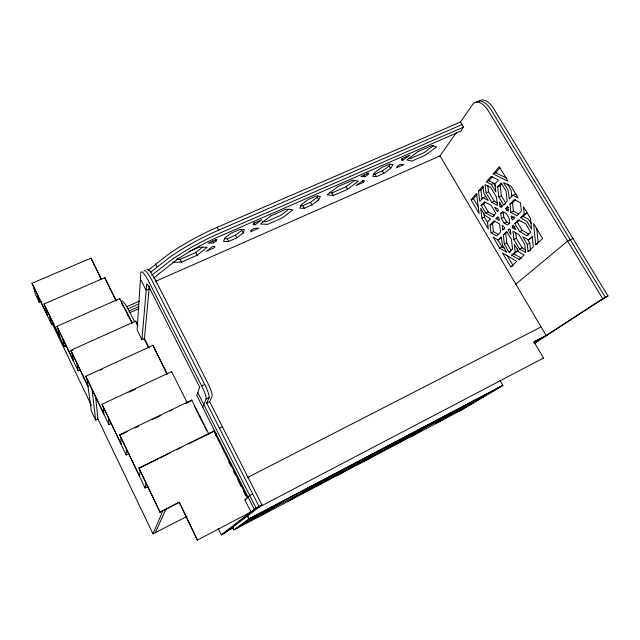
<?xml version="1.0" encoding="UTF-8"?>
<svg xmlns="http://www.w3.org/2000/svg" width="640" height="640" viewBox="0 0 640 640"><rect width="100%" height="100%" fill="white"/><g stroke="black" fill="none" stroke-linecap="round" stroke-linejoin="round"><path stroke-width="0.96" d="M119.744 299.36L119.744 298.576L56.904 326.32L78.088 370.832L80.568 369.704M208.768 433.832L191.792 400.056L119.624 434.784L145.064 488.024L147.92 486.592M120.88 443.984L120.96 438.08M128.968 453.704L126.216 455.048L126.48 449.52M135.688 321.84L135.728 321.088L70.784 350.32L88.048 386.656M121.376 301.784L121.44 301.328A22.68 2.952 65.4 0 1 130.064 312.632L134.72 321.896M149.352 286.096L144.448 338.56L141.968 339.688L146.664 284.448A5.784 0.92 65.7 0 1 149.344 287.632L199.712 387.2L196.784 395.408L254.256 509.376L257.176 507.848M111.544 423.456L108.888 424.728L85.768 376.232L152.96 345.352L167.032 374.408M247.512 497.944L213.784 431.032L138.848 468.032L159.944 512.248L179.104 502.48M139.448 476.384L140.2 471.392M145.064 488.024L146.024 483.44M171.44 372.264L171.584 371.592L101.992 404.296L126.216 455.048M214.608 247.6L214.952 246.28L212.728 246.424L206.224 251.28L214.608 247.6L213.904 246.256M216.384 240.824L216.744 239.456L208.168 243.192L213.64 242.872L216.384 240.824L215.664 239.456M243.256 232.976L244.392 229.512L239.392 229.568L231.128 233.176L224.576 238.176L223.624 241.576L228.696 241.424L236.784 237.872L243.256 232.976L241.832 230.296L235.36 235.208L227.28 238.744L224.736 238.808M191.792 400.056L191.576 400.672L185.28 403.704M159.944 512.248L179.224 502.16L197.4 540.096L179.224 502.16M202.744 407.224L206.072 399.032A11.904 1.952 64.7 0 0 201.688 385.944L149.744 283.384A19.272 3.056 65.7 0 0 140.824 272.896L137.12 329.952L141.968 339.688M143.92 270.936A19.256 3.112 65.7 0 1 152.768 282.048L204.736 384.488A11.896 1.992 64.7 0 1 209.088 397.576L206.76 403.144L209.696 401.72L212.096 396.128A11.888 2.024 64.7 0 0 207.776 383.032L155.784 280.72A19.24 3.176 65.7 0 0 146.888 269.64M97.44 417.992L153 533.872L162.912 510.736M155.312 532.68L165.872 509.224M300.192 205.608L302.808 205.688L310.528 202.312L317.184 197.368L317.888 195.888M318.632 199.96L320.4 196.288L316.128 196.072L308.256 199.512L301.504 204.552L299.888 208.168L304.24 208.288L311.96 204.896L318.632 199.96L317.184 197.368M213.496 431.584L213.784 431.032M215.664 435.248L216.616 433.504M363.56 182.272L364.4 180.784L362.744 180.712L355.904 185.624L363.56 182.272L362.6 180.584M367.88 174.648L368.752 173.112L360.952 176.512L365 176.72L367.88 174.648L366.904 172.928M373.112 173.928L374.968 174.112L382.344 170.888L389.168 165.912L390.112 164.36M390.624 168.424L392.984 164.568L389.376 164.104L381.856 167.392L374.928 172.456L372.712 176.272L376.408 176.632L383.792 173.392L390.624 168.424L389.168 165.912M460.168 122.48L472.576 104.616A18.792 9.712 68.2 0 1 488.504 111.136L602.68 298.664L608 295.936L493.792 108.848A18.76 9.8 68.3 0 0 478.68 101.336M439.712 156.352L456.424 132.528M148.128 270.32L168.344 254.368A80.456 21.648 -27.5 0 1 217.112 227.368L460.48 122.024L463.536 127.112L460.608 131.24L214.168 238.72A71.48 18.8 -27.5 0 0 176.176 260.248L153.616 278.048M471.072 199.856L476.512 193.456L479.112 213.44L471.072 199.856L473.472 198.752L477.12 194.472M478.448 191.176L482.92 185.928L483.816 193.08L488.232 200.488L482.968 197.696L479.76 201.36L478.448 191.176L480.896 190.056L483.464 187.048M486.36 181.88L491.024 176.392L498.408 180.048L494.928 184.024L495.864 191.944L491.344 184.4L486.36 181.88L488.856 180.744L492.376 176.624M493.128 173.928L499.28 166.696L508.064 181.256L493.128 173.928L495.664 172.776L499.992 167.704M481.24 205.352L484.416 201.768L491.136 205.36L495.84 213.256L492.528 216.776L485.848 213.112L481.24 205.352L483.664 204.232L485.584 202.072M497.656 186.84L501.136 182.92L506.032 191.072L507.168 201.216L503.656 204.952L498.832 196.904L497.656 186.84L500.184 185.68L501.928 183.72M512.792 195.248L509.376 198.872L508.04 190.104L503.512 182.576L511.136 186.352L518.136 197.952L512.792 195.248L515.352 194.056L516.88 194.824M490.064 224.936L493.976 220.84L499.648 223.976L500.592 231.976L496.608 235.968L491.04 232.792L490.064 224.936L492.488 223.8L495.104 221.064M496.024 218.696L497.904 216.72L499.008 218.568L499.232 220.456L496.024 218.696L498.48 217.544M500.792 213.696L502.808 211.592L506.24 213.424L509.072 218.152L509.608 222.96L507.552 225.016L504.144 223.144L501.352 218.472L500.792 213.696L503.28 212.536L503.824 217.304L506.616 221.976L510.04 223.84M505.768 208.488L507.752 206.408L508.28 211.096L506.896 210.368L505.768 208.488L508.28 207.312M509.952 204.096L514.296 199.552L520.448 202.688L521.336 211.232L516.904 215.664L510.88 212.48L509.952 204.096L512.488 202.912L515.608 199.656M502.688 229.888L504.608 227.96L503.504 226.104L502.16 225.368L502.688 229.888L504.32 229.112M498.04 239.984L501.176 236.888L502.472 245.024L506.776 252.272L499.632 248.096L493.176 237.184L498.04 239.984L501.72 237.592M503.264 234.832L506.688 231.456L511.456 239.448L512.528 249.016L509.064 252.224L504.368 244.32L503.264 234.832L507.088 232.312M508.208 229.96L509.016 229.152L510.384 229.912L510.896 234.472L508.208 229.96L509.856 229.176M514.76 223.496L518.392 219.912L525.744 223.832L530.736 232.136L526.952 235.648L519.64 231.64L514.76 223.496L517.272 222.304L519.704 219.912M524.2 214.184L523.432 206.728L530.504 218.44L531.56 229.16L526.944 221.496L520.672 217.664L524.2 214.184L526.76 212.976L526.576 211.112M520.672 217.664L523.216 216.456L526.76 212.976M520.72 258.672L519.08 259.464L511.712 255.16L515.24 251.928L517.696 250.744L517.496 248.864M528.432 239.88L532.272 236.376L533.312 246.864L528.032 251.544L527.296 244.424L522.672 236.696L528.432 239.88L532.888 236.912M511.712 255.16L514.144 253.976L517.696 250.744M209.696 401.72L261.952 504.904L256.04 508L250.952 511.928L244.872 499.856L249.72 495.48L252.672 493.944M510.736 266.856L516.888 261.408L502.496 252.928L510.736 266.856L513.144 265.68L506.84 255.04M519.08 259.464L524.136 254.992L518.928 252L514.408 244.416L515.24 251.928M535.688 244.76L542.656 238.584L533.632 223.632L535.688 244.76L537.384 243.936M150.28 272.488L169.8 257.184A80.504 21.424 -27.5 0 1 218.6 230.184L462.008 124.568M515.496 284.424L567.64 241.112L572.944 238.512M151.704 275.272L171.248 260.008A80.552 21.208 -27.5 0 1 220.088 232.992L463.536 127.112M176.712 259.2L178.264 257.952M177.2 259.448L180.096 259.392L195.68 252.576L202.656 247.024M172.84 262.312L181.504 262.12L197.096 255.28L207.184 247.28L198.848 247.264L189.112 251.512M289.256 208.856L281.008 215.232L266.208 221.712L262.568 221.528M218.224 528.576L221.312 534.816L250.544 512.24M223.544 533.64L259 506.448L206.552 402.72M261.952 504.904L225.776 532.464L221.312 534.816M329.248 192.632L331.936 192.944L346.144 186.728L354.632 180.304M347.584 189.272L358.4 181.12L352.464 180.216L337.968 186.544L327.12 194.8L333.368 195.512L347.584 189.272L346.144 186.728M255.184 224.712L261.92 219.736L253.584 223.376L253.096 224.784L255.184 224.712L254.096 222.696M433.584 145.584L424.04 152.64L410.52 158.56L408.824 158.168M232.664 527.248L233.968 529.88L249.136 518.8L502.856 385.384L499.952 380.336M236.272 528.664L251.36 517.704M402.864 160.168L409.904 155.144L402.304 158.464L401.328 160.032L402.864 160.168L401.88 158.48M262.464 514.808L280.344 502.464M264.736 513.616L282.888 501.128M288.008 501.352L292.984 498.04L422.416 429.888L414.088 434.936M308.88 487.456L302.976 491.384L439.792 419.344M290.248 500.176L295.28 496.832M305.4 490.112L311.376 486.144M534.048 343.392L535.712 342.312M544.936 336.296L602.68 298.664M534.712 343.272L605.344 297.296L491.152 109.992A18.776 9.76 68.3 0 0 476.08 102.456M608 295.936L599 301.432M319.168 484.256L330.568 476.872M321.424 483.064L332.944 475.624M337.864 475.088L343.64 471.424M357.536 462.616L364.416 458.256M340.032 473.952L345.864 470.256M359.88 461.384L366.824 456.984M364.352 461.136L370.776 457.136M386.208 447.536L393.84 442.784M366.488 460.016L372.96 455.992M388.512 446.32L396.208 441.536M410.968 434.568L395.616 444L394.696 442.304M397.768 442.864L413.232 433.384M412.024 436.024L420.296 431M436.88 420.936L446.64 415.016M438.976 419.84L448.928 413.816M542.296 358.776L543.504 358.04L533.968 341.8L546.144 335.504L440.024 155.904L155.344 281.432M472.816 401.248L435.72 423.544L434.776 421.84M437.76 422.472L475.064 400.072M459.28 411.184L499.656 387.136M502.856 385.384L461.28 410.136L233.968 529.88M273.152 507.432L246.064 521.68L273.56 507.144M460.12 409.04L483.8 396.576M273.08 507.872L324.976 480.496M404.936 438.472L453.656 412.768L452.704 411.064M268.68 510.52L242.024 524.616L268.296 510.784M450.776 414.656L473.888 402.488M449.976 415.136L473.032 402.992M292.544 498.336L421.568 430.392M501.864 385.976L248.768 519.072L246.976 515.496M229.672 529.504L233.208 527.64M229.4 529.712L232.936 527.848M460.968 408.536L484.704 396.04M258.88 507.248L543.504 358.04M197.4 540.096L253.808 510.432M244.872 499.856L246.304 499.12M533.656 342.128L547.328 335.064M534.512 342.928L538.056 341.096M153 533.872L186.888 516.408M247.76 477.424L541.088 326.944M219.464 428.256L222.4 426.808M139.68 468.04L158.352 458.816M160.136 457.936L169.92 453.104M177.032 449.592L181.48 447.392M188.592 443.88L212.608 432.024M528.032 251.544L530.528 250.328L529.808 243.216L527.496 239.352M509.064 252.224L510.688 251.448M206.072 399.032L209.088 397.576M527.296 244.424L529.808 243.216M519.632 249.112L525.632 252.536L524.784 244.416L518.936 234.632L512.968 231.336L513.864 239.44L519.632 249.112L522.104 247.912L525.544 249.864M120.52 434.88L127.72 431.416M134.912 427.952L138.512 426.216M152 419.72L161 415.392M169.992 411.064L171.792 410.2M201.688 385.944L204.736 384.488M513.864 239.44L516.336 238.256L515.752 232.848M504.368 244.32L506.8 243.16L505.712 233.664M499.632 248.096L502.04 246.944L504.424 248.328M526.952 235.648L528.64 234.84M519.64 231.64L522.152 230.44L528.664 233.992M512.568 227.768L515.92 229.6L513.192 225.04L512.36 225.856L512.568 227.768L515.064 226.584M504.144 223.144L506.616 221.976M491.04 232.792L493.448 231.656L498.232 234.368M87.064 379.392L91.336 411.096L95.672 420.152L97.952 419.064L95.448 395.448M129.08 392.176L135.384 389.208M501.352 218.472L503.824 217.304M511.496 218.048L511.28 216.112L514.656 217.912L512.632 219.936L511.496 218.048L514.008 216.864M492.528 216.776L494.16 216.016M506.896 210.368L508.568 209.584M510.88 212.48L513.4 211.296L518.576 214.016M485.848 213.112L488.272 211.984L494.136 215.176M503.656 204.952L505.328 204.176M499.976 206.704L501.336 207.424L502.136 206.568L499.432 202.048L499.976 206.704L502.472 205.544M481.928 218.192L480.64 208.216L484.864 215.336L490.504 218.928L487.472 222.16L488.328 229.008L481.928 218.192L484.328 217.064L483.752 212.536M498.832 196.904L501.344 195.744L500.184 185.68M491.728 202.336L497.448 205.368L496.472 197.096L490.744 187.528L485.056 184.624L486.08 192.872L491.728 202.336L494.2 201.192L497.48 202.912M482.968 197.696L485.416 196.568M100.344 370.216L102.152 369.384M486.08 192.872L488.552 191.736L487.768 185.328M491.344 184.4L493.848 183.256L495.856 186.6M70.904 351.008L72.704 350.2M116.384 300.792L104.88 277.64L44.008 304.024L64.344 346.784L65.944 346.064M128.92 311.04L138.96 306.56M129.784 312.712L138.88 308.648M126.768 306.712L139.536 301.032M127.84 308.872L138.792 304M149.08 289.056L146.16 290.344L140.432 278.992M101.504 279.256L91.024 258.12L32 283.256L51.552 324.4L53.872 323.376M33.224 286.16L35.272 294.024L39.376 302.6L41.64 301.624M495.664 172.776L506.232 177.928M488.856 180.744L493.848 183.256M523.216 216.456L528.488 219.232L531.552 223.68M514.144 253.976L521.536 258.272M507.576 183.912L511.128 190.44L511.824 196.784M501.344 195.744L505.68 202.984M517.272 222.304L522.152 230.44M488.552 191.736L494.2 201.192M516.336 238.256L522.104 247.912M483.664 204.232L488.272 211.984M506.8 243.16L511.024 250.264M473.472 198.752L478.496 207.232M484.328 217.064L487.776 222.888M497.568 239.4L502.04 246.944M382.344 170.888L383.792 173.392M374.968 174.112L376.408 176.632M364.024 175.008L365 176.72M331.936 192.944L333.368 195.512M310.528 202.312L311.96 204.896M302.808 205.688L304.24 208.288M235.36 235.208L236.784 237.872M227.28 238.744L228.696 241.424M217.112 227.368L218.6 230.184M212.56 240.824L213.64 242.872M195.68 252.576L197.096 255.28M180.096 259.392L181.504 262.12M155.536 264.112L156.96 266.92M197.784 392.6L256.04 508M228.784 461.928L229.68 463.704M230.08 464.496L230.976 466.272M233.264 470.808L235.496 475.24M237.736 479.68L241.288 486.736M243.528 491.184L245.784 495.664M194.248 405.992L197.824 413.104M198.704 414.856L203.616 424.616M204.496 426.376L206.728 430.816M247.416 515.384L249.136 518.8M171.584 371.592L187.136 402.616M152.96 345.352L167.16 373.768M135.728 321.088L137.952 325.552M144.192 338.056L149.096 347.88M136.128 322.728L137.016 324.512M144.128 338.768L148.648 347.824M132.32 322.976L127.672 313.704A22.696 2.896 65.4 0 0 123.232 305.992M119.744 298.576L131.992 323.176M121.304 302.496L123.072 306.04M127.048 314.032L127.928 315.8M105.36 279.328L116.008 300.776M101.168 279.264L91.024 258.12M138.848 468.032L160.072 511.928M119.624 434.784L139.504 475.976M101.992 404.296L120.888 443.496M85.768 376.232L103.768 413.624M70.784 350.32L87.96 386.056M56.904 326.32L73.336 360.536M44.008 304.024L59.76 336.848M52.184 323.616L91.408 405.416M32 283.256L47.12 314.8M37.424 294.936L39.376 302.6M45.248 306.984L47.288 315.504M49.632 316.112L51.552 324.4M58.16 329.344L59.904 337.528M62.736 338.864L64.344 346.784M72.064 353.416L73.448 361.176M76.84 363.344L78.088 370.832M480.896 190.056L482.072 199.312M492.488 223.8L493.448 231.656M92.072 389.784L95.672 420.152M512.488 202.912L513.4 211.296M536.76 228.16L538.136 242.568M103.312 407.52L103.808 414.168M108.56 418.416L108.888 424.728M104.88 277.64L104.912 278.44M121.904 304.096A22.696 2.896 65.4 0 1 122.056 304.296M122.544 304.976A22.696 2.896 65.4 0 1 123.056 305.728M251.144 230.416L250.68 231.776L258.84 228.2L253.888 228.4L251.144 230.416M397.424 166.312L396.48 167.832L403.936 164.56L400.296 164.272L397.424 166.312M498.096 210.864L497.312 211.696L494.648 207.232L497.872 208.952L498.096 210.864M270.896 215.816L260.36 224.016L267.632 224.344L282.44 217.848L292.952 209.752L286 209.224L270.896 215.816M418.088 151.576L406.888 159.904L411.968 161.04L425.488 155.104L436.64 146.888L431.864 145.56L418.088 151.576"/></g></svg>
